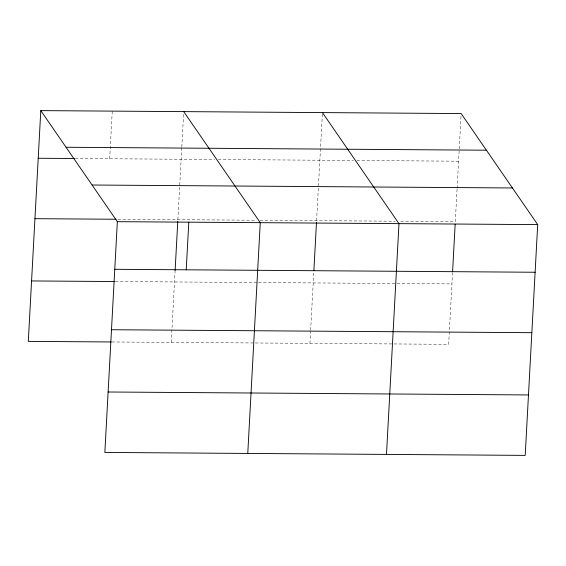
<?xml version="1.0" encoding="UTF-8"?>
<svg xmlns="http://www.w3.org/2000/svg" width="566" height="566" viewBox="0 0 566 566"><rect width="100%" height="100%" fill="white"/><g stroke="black" fill="none" stroke-linecap="round" stroke-linejoin="round"><path stroke-width="0.42" stroke-dasharray="2.83 2.12" d="M109.677 158.756L112.259 111.12M171.222 342.388L175.113 270.555M177.865 219.686L181.757 147.79M181.806 146.905L183.667 112.5M309.935 343.364L310.6 331.096M310.649 330.226L313.826 271.524M316.585 220.662L322.436 112.592M452.545 272.501L448.654 344.333L112.11 341.97M457.052 189.228L455.297 221.639L398.754 221.242M457.102 188.351L459.196 149.735M459.238 148.851L461.106 114.452M75.271 158.508L214.712 159.492M218.25 159.513L353.432 160.461M356.962 160.489L458.573 161.204M117.877 219.268L256.504 220.238M260.035 220.266L395.217 221.214M115.386 281.535L257.544 282.533M258.429 282.54L396.264 283.509M397.148 283.516L451.93 283.899"/><path stroke-width="0.85" d="M40.794 110.618L117.346 221.667L104.852 452.432L525.206 455.382L537.7 224.617L461.148 113.568L40.794 110.618L28.3 341.383L111.226 341.963M175.113 270.555L177.774 221.44M186.228 269.798L188.803 222.169M247.767 453.437L260.268 222.671L183.717 111.622M313.875 270.647L316.486 222.417M386.486 454.413L398.98 223.641L322.436 112.592M452.595 271.623L455.156 224.27M66.059 147.259L486.413 150.216M38.219 158.254L74.387 158.501M92.088 185.018L512.442 187.969M34.943 218.681L116.108 219.254M117.346 221.667L537.7 224.617M114.764 269.303L535.118 272.253M31.576 280.948L114.502 281.528M111.495 329.73L531.849 332.688M108.12 391.997L528.474 394.948"/></g></svg>
